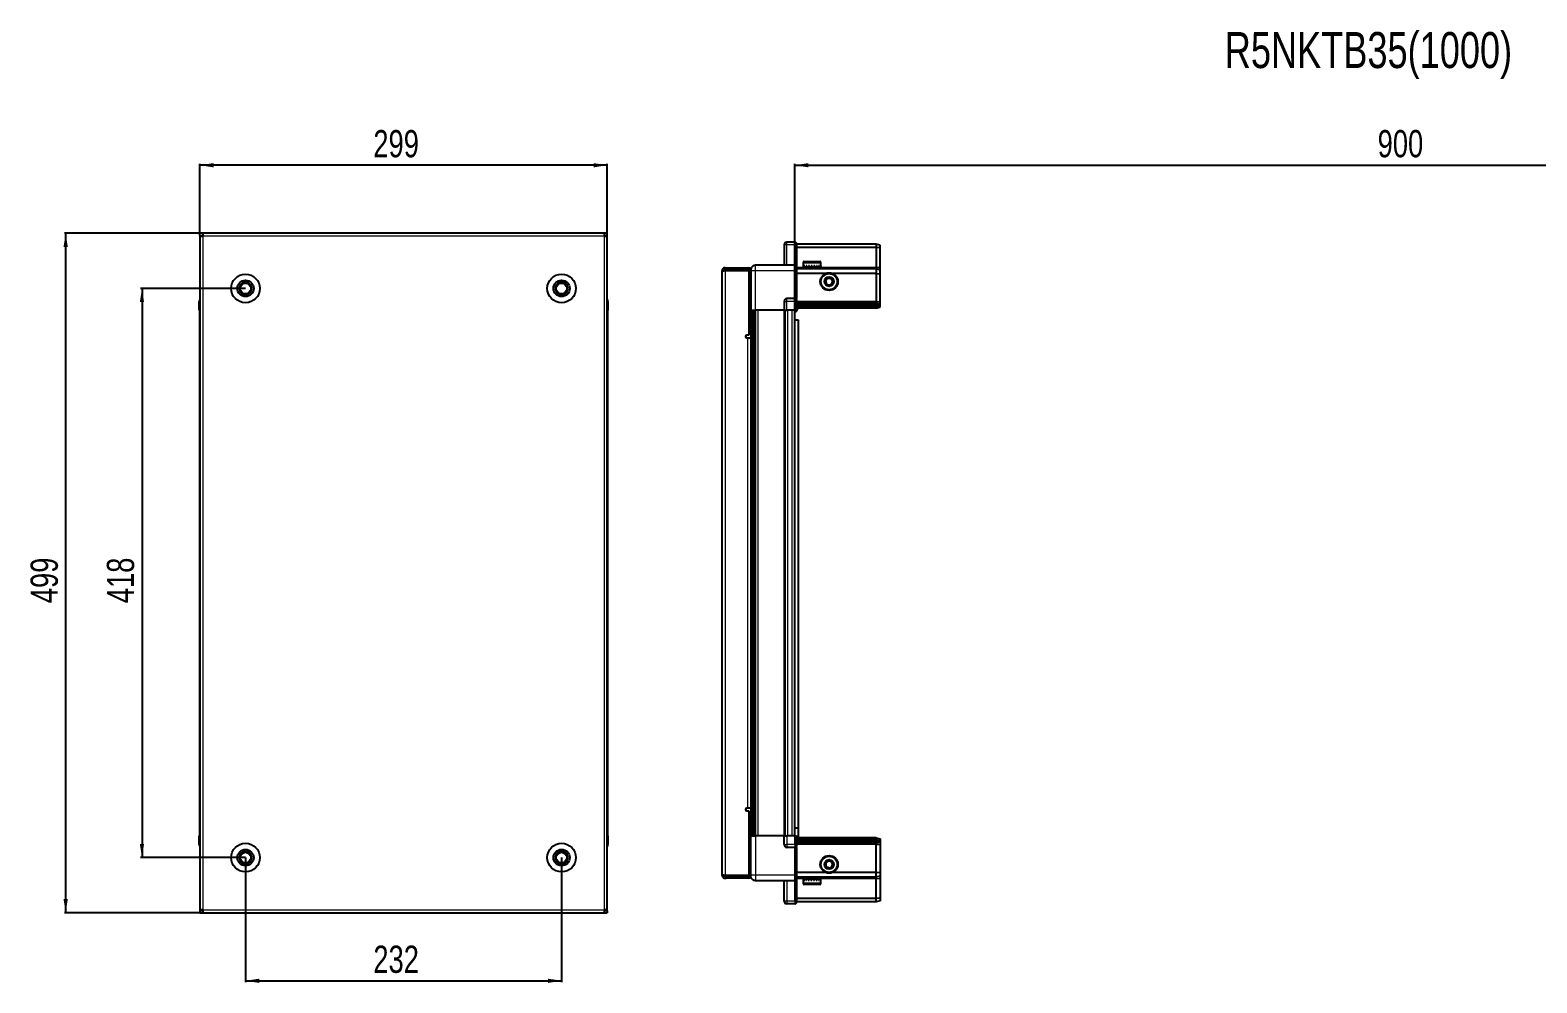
# Model space of a CAD drawing. Header units: millimetres. Extents: x 1014 to 2995, y -721 to 1092.
# Drawn here: x 1014 to 2120, y 393 to 1092 of the extents above; entities that cross this region are included whole.
import ezdxf

# ---------------------------------------------------------------- set-up
doc = ezdxf.new("R2010")
doc.units = ezdxf.units.MM
doc.layers.add('FORMAT', color=7, linetype='Continuous')
doc.styles.add('SLDTEXTSTYLE0', font='TXT', dxfattribs={"width": 0.75})
doc.dimstyles.new('SLDDIMSTYLE0', dxfattribs={"dimtxt": 20, "dimasz": 10, "dimexe": 0, "dimexo": 0.0625, "dimgap": 5, "dimtad": 2, "dimdec": 1, "dimrnd": 1e-09, "dimzin": 12, "dimdsep": 46, "dimtxsty": 'SLDTEXTSTYLE0', "dimsah": 1, "dimcen": 0.09, "dimadec": 0, "dimazin": 3, "dimtfac": 1, "dimtofl": 0, "dimtmove": 0, "dimatfit": 3, "dimfxl": 0, "dimfrac": 2, "dimtolj": 1, "dimtzin": 12, "dimarcsym": 0})

# ---------------------------------------------------------------- blocks, each defined once
blk = doc.blocks.new('_D')
at = {"layer": 'FORMAT'}
for p, q in [((1138.6, 943.1), (1039.2, 943.1)), ((1040.2, 444.1), (1040.2, 943.1)), ((1138.6, 444.1), (1039.2, 444.1))]:
    blk.add_line(p, q, dxfattribs=at)
for points in [[(1040.2, 943.1), (1038.6, 933.1), (1041.7, 933.1)], [(1040.2, 444.1), (1041.7, 454.1), (1038.6, 454.1)]]:
    blk.add_solid(points, dxfattribs=at)
at = {"layer": 'FORMAT', "insert": (1014.4, 671.4), "char_height": 20, "attachment_point": 1, "rotation": 90, "style": 'SLDTEXTSTYLE0'}
blk.add_mtext('499', dxfattribs=at)
blk = doc.blocks.new('_D_1')
at = {"layer": 'FORMAT'}
for p, q in [((1138.7, 943.1), (1138.7, 994.1)), ((1437.7, 993.1), (1138.7, 993.1)), ((1437.7, 943.1), (1437.7, 994.1))]:
    blk.add_line(p, q, dxfattribs=at)
for points in [[(1138.7, 993.1), (1148.7, 991.5), (1148.7, 994.6)], [(1437.7, 993.1), (1427.7, 994.6), (1427.7, 991.5)]]:
    blk.add_solid(points, dxfattribs=at)
at = {"layer": 'FORMAT', "insert": (1266, 1018.9), "char_height": 20, "attachment_point": 1, "style": 'SLDTEXTSTYLE0'}
blk.add_mtext('299', dxfattribs=at)
blk = doc.blocks.new('_D_2')
at = {"layer": 'FORMAT'}
for p, q in [((1172.2, 484.6), (1172.2, 393.1)), ((1404.2, 484.6), (1404.2, 393.1)), ((1172.2, 394.1), (1404.2, 394.1))]:
    blk.add_line(p, q, dxfattribs=at)
for points in [[(1172.2, 394.1), (1182.2, 392.5), (1182.2, 395.6)], [(1404.2, 394.1), (1394.2, 395.6), (1394.2, 392.5)]]:
    blk.add_solid(points, dxfattribs=at)
at = {"layer": 'FORMAT', "insert": (1266, 419.9), "char_height": 20, "attachment_point": 1, "style": 'SLDTEXTSTYLE0'}
blk.add_mtext('232', dxfattribs=at)
blk = doc.blocks.new('_D_3')
at = {"layer": 'FORMAT'}
for p, q in [((1172.1, 902.6), (1095.2, 902.6)), ((1096.2, 902.6), (1096.2, 484.6)), ((1172.1, 484.6), (1095.2, 484.6))]:
    blk.add_line(p, q, dxfattribs=at)
for points in [[(1096.2, 902.6), (1094.6, 892.6), (1097.7, 892.6)], [(1096.2, 484.6), (1097.7, 494.6), (1094.6, 494.6)]]:
    blk.add_solid(points, dxfattribs=at)
at = {"layer": 'FORMAT', "insert": (1070.4, 671.4), "char_height": 20, "attachment_point": 1, "rotation": 90, "style": 'SLDTEXTSTYLE0'}
blk.add_mtext('418', dxfattribs=at)
blk = doc.blocks.new('_D_4')
at = {"layer": 'FORMAT'}
for p, q in [((1575.4, 886.6), (1575.4, 994.1)), ((1575.4, 993.1), (2475.4, 993.1)), ((2475.4, 886.6), (2475.4, 994.1))]:
    blk.add_line(p, q, dxfattribs=at)
for points in [[(1575.4, 993.1), (1585.4, 991.5), (1585.4, 994.6)], [(2475.4, 993.1), (2465.4, 994.6), (2465.4, 991.5)]]:
    blk.add_solid(points, dxfattribs=at)
at = {"layer": 'FORMAT', "insert": (2003.2, 1018.9), "char_height": 20, "attachment_point": 1, "style": 'SLDTEXTSTYLE0'}
blk.add_mtext('900', dxfattribs=at)

msp = doc.modelspace()

# ---------------------------------------------------------------- linework, layer by layer
at = {"color": 7, "linetype": 'Continuous', "lineweight": 25}
for p, q in [((1138.66, 941.57), (1138.66, 943.07)), ((1140.76, 943.07), (1138.66, 943.07)), ((1138.66, 941.57), (1140.76, 941.57)), ((1138.66, 941.57), (1138.66, 940.97)), ((1138.66, 940.97), (1138.66, 446.17)), ((1138.66, 940.97), (1140.76, 940.97)), ((1435.56, 943.07), (1140.76, 943.07)), ((1140.76, 943.07), (1140.76, 940.97)), ((1435.56, 940.97), (1435.56, 943.07)), ((1437.66, 943.07), (1435.56, 943.07)), ((1435.56, 941.57), (1437.66, 941.57)), ((1435.56, 940.97), (1437.66, 940.97)), ((1437.66, 941.57), (1437.66, 943.07)), ((1437.66, 940.97), (1437.66, 941.57)), ((1437.66, 446.17), (1437.66, 940.97)), ((1567.54, 934.57), (1567.54, 919.57)), ((1575.54, 936.57), (1569.54, 936.57)), ((1575.54, 936.57), (1575.88, 936.57)), ((1575.54, 936.57), (1575.54, 934.57)), ((1575.54, 919.77), (1575.54, 934.57)), ((1575.54, 919.77), (1575.54, 934.57)), ((1576.74, 936.07), (1575.88, 936.57)), ((1576.74, 934.57), (1576.74, 936.07)), ((1635.04, 935.07), (1576.74, 935.07)), ((1576.74, 934.57), (1576.74, 919.77)), ((1635.04, 932.57), (1576.74, 932.57)), ((1635.04, 935.07), (1635.04, 932.57)), ((1638.04, 934.27), (1635.04, 935.07)), ((1635.04, 932.57), (1635.04, 918.07)), ((1638.04, 932.42), (1635.04, 932.57)), ((1638.04, 932.42), (1638.04, 934.27)), ((1638.04, 918.07), (1638.04, 932.42)), ((1575.54, 919.57), (1546.54, 919.57)), ((1575.54, 919.57), (1575.54, 919.77)), ((1575.54, 919.57), (1576.74, 919.57)), ((1575.54, 915.57), (1575.54, 919.57)), ((1576.74, 919.77), (1576.74, 919.57)), ((1576.74, 919.57), (1576.74, 915.57)), ((1581.54, 921.47), (1581.54, 919.07)), ((1581.54, 919.07), (1581.54, 918.57)), ((1581.54, 918.57), (1581.68, 918.57)), ((1581.87, 919.07), (1581.68, 919.07)), ((1581.68, 919.07), (1581.68, 918.57)), ((1581.68, 918.57), (1581.87, 918.57)), ((1581.87, 919.07), (1581.87, 918.57)), ((1581.87, 918.57), (1582.4, 918.57)), ((1582.34, 922.27), (1589.51, 922.27)), ((1582.8, 919.07), (1582.4, 919.07)), ((1582.4, 919.07), (1582.4, 918.57)), ((1582.4, 918.57), (1582.8, 918.57)), ((1582.8, 919.07), (1582.8, 918.57)), ((1582.8, 918.57), (1583.67, 918.57)), ((1583.64, 918.57), (1583.64, 918.47)), ((1583.64, 918.47), (1592.44, 918.47)), ((1584.24, 919.07), (1583.67, 919.07)), ((1583.67, 919.07), (1583.67, 918.57)), ((1583.67, 918.57), (1584.24, 918.57)), ((1584.04, 918.07), (1584.73, 917.59)), ((1584.04, 918.07), (1589.07, 918.07)), ((1584.24, 919.07), (1584.24, 918.57)), ((1584.24, 918.57), (1585.37, 918.57)), ((1586.06, 919.07), (1585.37, 919.07)), ((1585.37, 919.07), (1585.37, 918.57)), ((1585.37, 918.57), (1586.06, 918.57)), ((1586.06, 919.07), (1586.06, 918.57)), ((1586.06, 918.57), (1587.33, 918.57)), ((1588.06, 919.07), (1587.33, 919.07)), ((1587.33, 919.07), (1587.33, 918.57)), ((1587.33, 918.57), (1587.56, 918.57)), ((1587.56, 919.07), (1587.56, 918.57)), ((1588.06, 919.07), (1588.06, 918.57)), ((1588.06, 919.07), (1588.06, 918.57)), ((1588.06, 918.57), (1589.36, 918.57)), ((1588.06, 918.57), (1588.06, 918.57)), ((1589.07, 918.07), (1592.04, 918.07)), ((1590.07, 919.07), (1589.36, 919.07)), ((1589.36, 919.07), (1589.36, 918.57)), ((1589.42, 919.07), (1589.42, 918.57)), ((1589.42, 918.57), (1590.07, 918.57)), ((1589.51, 922.27), (1593.74, 922.27)), ((1590.07, 919.07), (1590.07, 918.57)), ((1590.07, 918.57), (1591.26, 918.57)), ((1591.88, 919.07), (1591.26, 919.07)), ((1591.26, 919.07), (1591.26, 918.57)), ((1591.26, 918.57), (1591.88, 918.57)), ((1591.35, 917.59), (1592.04, 918.07)), ((1591.88, 919.07), (1591.88, 918.57)), ((1591.88, 918.57), (1592.85, 918.57)), ((1592.44, 918.47), (1592.44, 918.57)), ((1593.31, 919.07), (1592.85, 919.07)), ((1592.85, 919.07), (1592.85, 918.57)), ((1592.85, 918.57), (1593.31, 918.57)), ((1593.31, 919.07), (1593.31, 918.57)), ((1593.31, 918.57), (1593.97, 918.57)), ((1594.23, 919.07), (1593.97, 919.07)), ((1593.97, 919.07), (1593.97, 918.57)), ((1593.97, 918.57), (1594.23, 918.57)), ((1594.23, 919.07), (1594.23, 918.57)), ((1594.23, 918.57), (1594.5, 918.57)), ((1594.54, 919.07), (1594.5, 919.07)), ((1594.5, 919.07), (1594.5, 918.57)), ((1594.5, 918.57), (1594.54, 918.57)), ((1594.54, 919.07), (1594.54, 921.47)), ((1594.54, 919.07), (1594.54, 918.57)), ((1635.04, 918.07), (1635.04, 917.07)), ((1638.04, 916.27), (1638.04, 918.07)), ((1523.54, 915.72), (1522.04, 915.72)), ((1522.04, 915.22), (1522.04, 915.72)), ((1522.04, 471.92), (1522.04, 915.22)), ((1524.14, 916.32), (1524.14, 917.82)), ((1524.14, 917.82), (1525.04, 917.82)), ((1524.14, 916.32), (1525.04, 916.32)), ((1524.14, 915.82), (1541.54, 915.82)), ((1525.04, 916.32), (1525.04, 917.82)), ((1525.04, 917.82), (1541.54, 917.82)), ((1525.04, 916.32), (1541.54, 916.32)), ((1541.54, 916.32), (1541.54, 917.82)), ((1543.04, 915.82), (1541.54, 915.82)), ((1541.54, 915.82), (1541.54, 868.32)), ((1543.04, 915.57), (1543.04, 886.57)), ((1575.54, 895.27), (1575.54, 915.57)), ((1635.04, 917.07), (1576.74, 917.07)), ((1576.74, 915.57), (1576.74, 895.27)), ((1598.04, 913.57), (1576.74, 913.57)), ((1584.73, 917.59), (1584.04, 917.1)), ((1584.04, 917.1), (1584.04, 917.07)), ((1584.04, 917.1), (1589.07, 917.1)), ((1584.73, 917.59), (1588.9, 917.59)), ((1588.9, 917.59), (1591.35, 917.59)), ((1589.07, 917.1), (1592.04, 917.1)), ((1592.04, 917.1), (1591.35, 917.59)), ((1592.04, 917.07), (1592.04, 917.1)), ((1635.04, 913.57), (1603.04, 913.57)), ((1635.04, 917.07), (1635.04, 913.57)), ((1638.04, 916.27), (1635.04, 917.07)), ((1635.04, 913.57), (1635.04, 893.07)), ((1635.04, 913.57), (1638.04, 913.24)), ((1638.04, 913.24), (1638.04, 916.27)), ((1638.04, 893.07), (1638.04, 913.24)), ((1138.15, 893.07), (1138.15, 886.57)), ((1138.15, 886.57), (1138.16, 886.57)), ((1138.16, 886.57), (1138.16, 893.07)), ((1138.66, 886.57), (1138.16, 886.57)), ((1138.31, 886.57), (1138.31, 500.57)), ((1437.66, 894.39), (1437.66, 894.39)), ((1437.66, 886.57), (1438.16, 886.57)), ((1438.01, 500.57), (1438.01, 886.57)), ((1438.16, 893.07), (1438.16, 886.57)), ((1438.16, 886.57), (1438.16, 893.07)), ((1438.16, 886.57), (1438.16, 886.57)), ((1438.16, 886.57), (1438.16, 886.57)), ((1541.54, 889.32), (1543.04, 889.32)), ((1543.04, 886.57), (1541.54, 886.57)), ((1543.69, 500.57), (1543.69, 886.57)), ((1545.49, 886.57), (1545.49, 500.57)), ((1545.52, 886.57), (1545.52, 500.57)), ((1567.54, 886.57), (1546.54, 886.57)), ((1567.54, 893.07), (1567.54, 886.57)), ((1567.54, 886.57), (1569.54, 886.57)), ((1568.19, 500.57), (1568.19, 886.57)), ((1575.54, 895.07), (1569.54, 895.07)), ((1575.54, 886.57), (1569.54, 886.57)), ((1575.39, 500.57), (1575.39, 886.57)), ((1575.54, 895.07), (1575.54, 895.27)), ((1575.54, 895.07), (1575.54, 893.07)), ((1575.54, 895.07), (1576.74, 895.07)), ((1575.54, 886.57), (1575.54, 893.07)), ((1575.54, 886.57), (1575.54, 893.07)), ((1575.54, 886.57), (1575.88, 886.57)), ((1575.54, 886.57), (1575.54, 886.57)), ((1575.88, 886.57), (1575.88, 893.07)), ((1576.74, 886.57), (1575.88, 886.57)), ((1575.88, 886.57), (1575.88, 886.57)), ((1576.74, 895.27), (1576.74, 895.07)), ((1576.74, 894.39), (1576.74, 895.07)), ((1576.74, 894.39), (1576.74, 886.57)), ((1635.04, 892.07), (1576.74, 892.07)), ((1635.04, 891.07), (1576.74, 891.07)), ((1635.04, 889.57), (1576.74, 889.57)), ((1635.04, 888.07), (1576.74, 888.07)), ((1635.04, 893.07), (1635.04, 892.07)), ((1635.04, 892.07), (1635.04, 891.07)), ((1635.04, 892.07), (1638.04, 891.27)), ((1635.04, 891.07), (1635.04, 889.57)), ((1635.04, 891.07), (1638.04, 890.53)), ((1635.04, 889.57), (1638.04, 890.03)), ((1635.04, 889.57), (1635.04, 888.07)), ((1635.04, 888.07), (1638.04, 888.87)), ((1638.04, 891.27), (1638.04, 893.07)), ((1638.04, 890.53), (1638.04, 891.27)), ((1638.04, 890.03), (1638.04, 890.53)), ((1638.04, 888.87), (1638.04, 890.03)), ((1575.39, 879.57), (1577.89, 879.57)), ((1577.89, 879.57), (1577.89, 506.07)), ((1541.54, 868.32), (1540.19, 868.32)), ((1540.19, 866.32), (1540.94, 866.32)), ((1540.94, 866.32), (1543.04, 866.32)), ((1543.04, 866.32), (1543.04, 520.82)), ((1540.94, 520.82), (1540.19, 520.82)), ((1543.04, 520.82), (1540.94, 520.82)), ((1540.19, 518.82), (1541.54, 518.82)), ((1541.54, 518.82), (1541.54, 471.32)), ((1138.15, 494.07), (1138.15, 500.57)), ((1138.15, 500.57), (1138.16, 500.57)), ((1138.16, 500.57), (1138.16, 500.57)), ((1138.16, 500.57), (1138.16, 494.07)), ((1138.65, 500.57), (1138.16, 500.57)), ((1437.66, 500.57), (1438.16, 500.57)), ((1438.16, 500.57), (1438.16, 500.57)), ((1438.16, 494.07), (1438.16, 500.57)), ((1438.16, 500.57), (1438.16, 494.07)), ((1543.04, 500.57), (1541.54, 500.57)), ((1543.04, 497.82), (1541.54, 497.82)), ((1543.04, 471.57), (1543.04, 500.57)), ((1567.54, 500.57), (1546.54, 500.57)), ((1567.54, 494.07), (1567.54, 500.57)), ((1567.54, 500.57), (1569.54, 500.57)), ((1575.54, 500.57), (1569.54, 500.57)), ((1577.89, 506.07), (1575.39, 506.07)), ((1575.54, 494.07), (1575.54, 500.57)), ((1575.54, 500.57), (1575.88, 500.57)), ((1575.88, 494.07), (1575.88, 500.57)), ((1575.88, 500.57), (1576.74, 500.57)), ((1576.74, 500.57), (1576.74, 492.75)), ((1635.04, 499.07), (1576.74, 499.07)), ((1577.89, 506.07), (1577.89, 499.07)), ((1635.04, 497.57), (1635.04, 499.07)), ((1635.04, 499.07), (1638.04, 498.27)), ((1638.04, 498.27), (1638.04, 497.12)), ((1138.65, 492.75), (1138.65, 492.75)), ((1575.54, 492.07), (1569.54, 492.07)), ((1575.54, 494.07), (1575.54, 492.07)), ((1575.54, 494.07), (1575.54, 492.07)), ((1575.54, 492.07), (1576.74, 492.07)), ((1575.54, 491.87), (1575.54, 492.07)), ((1575.54, 471.57), (1575.54, 491.87)), ((1635.04, 497.57), (1576.74, 497.57)), ((1635.04, 496.07), (1576.74, 496.07)), ((1635.04, 495.07), (1576.74, 495.07)), ((1576.74, 492.07), (1576.74, 492.75)), ((1576.74, 492.07), (1576.74, 491.87)), ((1576.74, 491.87), (1576.74, 471.57)), ((1635.04, 496.07), (1635.04, 497.57)), ((1635.04, 497.57), (1638.04, 497.12)), ((1635.04, 496.07), (1638.04, 496.62)), ((1635.04, 495.07), (1635.04, 496.07)), ((1635.04, 495.07), (1638.04, 495.87)), ((1635.04, 494.07), (1635.04, 495.07)), ((1635.04, 473.57), (1635.04, 494.07)), ((1638.04, 497.12), (1638.04, 496.62)), ((1638.04, 496.62), (1638.04, 495.87)), ((1638.04, 495.87), (1638.04, 494.07)), ((1638.04, 494.07), (1638.04, 473.9)), ((1522.04, 471.42), (1522.04, 471.92)), ((1523.54, 471.42), (1522.04, 471.42)), ((1541.54, 471.32), (1524.14, 471.32)), ((1524.14, 470.82), (1524.14, 469.32)), ((1524.14, 470.82), (1525.04, 470.82)), ((1524.14, 469.32), (1525.04, 469.32)), ((1525.04, 470.82), (1525.04, 469.32)), ((1541.54, 470.82), (1525.04, 470.82)), ((1541.54, 469.32), (1525.04, 469.32)), ((1541.54, 471.32), (1543.04, 471.32)), ((1541.54, 470.82), (1541.54, 469.32)), ((1575.54, 467.57), (1546.54, 467.57)), ((1567.54, 452.57), (1567.54, 467.57)), ((1575.54, 467.57), (1575.54, 471.57)), ((1575.54, 467.57), (1576.74, 467.57)), ((1575.54, 467.37), (1575.54, 467.57)), ((1575.54, 452.57), (1575.54, 467.37)), ((1598.04, 473.57), (1576.74, 473.57)), ((1576.74, 471.57), (1576.74, 467.57)), ((1635.04, 470.07), (1576.74, 470.07)), ((1576.74, 467.57), (1576.74, 467.37)), ((1576.74, 467.37), (1576.74, 452.57)), ((1581.54, 468.57), (1581.54, 465.67)), ((1581.64, 468.57), (1581.54, 468.57)), ((1581.64, 468.07), (1581.64, 468.57)), ((1581.81, 468.57), (1581.64, 468.57)), ((1581.64, 468.07), (1581.81, 468.07)), ((1581.81, 468.07), (1581.81, 468.57)), ((1582.3, 468.57), (1581.81, 468.57)), ((1582.3, 468.07), (1582.3, 468.57)), ((1582.68, 468.57), (1582.3, 468.57)), ((1582.3, 468.07), (1582.68, 468.07)), ((1582.49, 464.87), (1582.34, 464.87)), ((1593.74, 464.87), (1582.49, 464.87)), ((1582.68, 468.07), (1582.68, 468.57)), ((1583.52, 468.57), (1582.68, 468.57)), ((1583.52, 468.07), (1583.52, 468.57)), ((1584.08, 468.57), (1583.52, 468.57)), ((1583.52, 468.07), (1584.08, 468.07)), ((1583.64, 468.67), (1583.64, 468.57)), ((1589.04, 468.67), (1583.64, 468.67)), ((1584.04, 470.07), (1584.04, 470.04)), ((1584.04, 470.04), (1584.73, 469.55)), ((1584.15, 470.04), (1584.04, 470.04)), ((1584.73, 469.55), (1584.04, 469.07)), ((1584.15, 469.07), (1584.04, 469.07)), ((1584.08, 468.07), (1584.08, 468.57)), ((1585.18, 468.57), (1584.08, 468.57)), ((1592.04, 470.04), (1584.15, 470.04)), ((1592.04, 469.07), (1584.15, 469.07)), ((1584.82, 469.55), (1584.73, 469.55)), ((1591.35, 469.55), (1584.82, 469.55)), ((1585.18, 468.07), (1585.18, 468.57)), ((1585.86, 468.57), (1585.18, 468.57)), ((1585.18, 468.07), (1585.86, 468.07)), ((1585.86, 468.07), (1585.86, 468.57)), ((1587.12, 468.57), (1585.86, 468.57)), ((1587.12, 468.07), (1587.12, 468.57)), ((1587.42, 468.57), (1587.12, 468.57)), ((1587.12, 468.07), (1587.86, 468.07)), ((1587.42, 468.07), (1587.42, 468.57)), ((1587.86, 468.07), (1587.86, 468.57)), ((1589.16, 468.57), (1587.86, 468.57)), ((1592.44, 468.67), (1589.04, 468.67)), ((1589.16, 468.07), (1589.16, 468.57)), ((1589.16, 468.07), (1589.88, 468.07)), ((1589.28, 468.07), (1589.28, 468.57)), ((1589.88, 468.57), (1589.28, 468.57)), ((1589.88, 468.07), (1589.88, 468.57)), ((1591.08, 468.57), (1589.88, 468.57)), ((1591.08, 468.07), (1591.08, 468.57)), ((1591.71, 468.57), (1591.08, 468.57)), ((1591.08, 468.07), (1591.71, 468.07)), ((1591.35, 469.55), (1592.04, 470.04)), ((1592.04, 469.07), (1591.35, 469.55)), ((1591.71, 468.07), (1591.71, 468.57)), ((1592.71, 468.57), (1591.71, 468.57)), ((1592.04, 470.04), (1592.04, 470.07)), ((1592.44, 468.57), (1592.44, 468.67)), ((1592.71, 468.07), (1592.71, 468.57)), ((1593.19, 468.57), (1592.71, 468.57)), ((1592.71, 468.07), (1593.19, 468.07)), ((1593.19, 468.07), (1593.19, 468.57)), ((1593.88, 468.57), (1593.19, 468.57)), ((1593.88, 468.07), (1593.88, 468.57)), ((1594.17, 468.57), (1593.88, 468.57)), ((1593.88, 468.07), (1594.17, 468.07)), ((1594.17, 468.07), (1594.17, 468.57)), ((1594.48, 468.57), (1594.17, 468.57)), ((1594.48, 468.07), (1594.48, 468.57)), ((1594.54, 468.57), (1594.48, 468.57)), ((1594.48, 468.07), (1594.54, 468.07)), ((1594.54, 465.67), (1594.54, 468.57)), ((1594.54, 468.07), (1594.54, 468.57)), ((1594.54, 468.57), (1594.54, 468.57)), ((1635.04, 473.57), (1603.04, 473.57)), ((1635.04, 473.57), (1638.04, 473.9)), ((1635.04, 470.07), (1635.04, 473.57)), ((1638.04, 470.87), (1635.04, 470.07)), ((1635.04, 469.07), (1635.04, 470.07)), ((1635.04, 454.57), (1635.04, 469.07)), ((1638.04, 473.9), (1638.04, 470.87)), ((1638.04, 470.87), (1638.04, 469.07)), ((1638.04, 469.07), (1638.04, 454.73)), ((1635.04, 454.57), (1576.74, 454.57)), ((1638.04, 454.73), (1635.04, 454.57)), ((1635.04, 452.07), (1635.04, 454.57)), ((1638.04, 454.73), (1638.04, 452.87)), ((1140.76, 446.17), (1138.66, 446.17)), ((1138.66, 446.17), (1138.66, 445.57)), ((1138.66, 445.57), (1138.66, 444.07)), ((1140.76, 445.57), (1138.66, 445.57)), ((1138.66, 444.07), (1140.76, 444.07)), ((1140.76, 446.17), (1140.76, 444.07)), ((1140.76, 444.07), (1435.56, 444.07)), ((1437.66, 446.17), (1435.56, 446.17)), ((1435.56, 444.07), (1435.56, 446.17)), ((1437.66, 445.57), (1435.56, 445.57)), ((1435.56, 444.07), (1437.66, 444.07)), ((1437.66, 445.57), (1437.66, 446.17)), ((1437.66, 445.57), (1437.66, 444.07)), ((1575.54, 450.57), (1569.54, 450.57)), ((1575.54, 452.57), (1575.54, 450.57)), ((1575.54, 450.57), (1575.88, 450.57)), ((1575.54, 450.57), (1575.88, 450.57)), ((1575.54, 450.57), (1575.54, 450.57)), ((1575.88, 450.57), (1576.74, 451.07)), ((1575.88, 450.57), (1576.74, 451.07)), ((1576.74, 451.07), (1576.74, 452.57)), ((1635.04, 452.07), (1576.74, 452.07)), ((1638.04, 452.87), (1635.04, 452.07))]:
    msp.add_line(p, q, dxfattribs=at)
at = {"color": 8, "linetype": 'Continuous', "lineweight": 18}
for p, q in [((1140.76, 940.97), (1140.76, 446.17)), ((1435.56, 940.97), (1140.76, 940.97)), ((1435.56, 446.17), (1435.56, 940.97)), ((1569.54, 934.57), (1567.54, 934.57)), ((1569.54, 934.57), (1569.54, 936.57)), ((1569.54, 919.57), (1569.54, 934.57)), ((1575.54, 934.57), (1569.54, 934.57)), ((1575.54, 934.57), (1576.74, 934.57)), ((1575.54, 919.77), (1576.74, 919.77)), ((1584.04, 918.07), (1576.74, 918.07)), ((1581.54, 921.47), (1589.72, 921.47)), ((1589.72, 921.47), (1594.54, 921.47)), ((1635.04, 918.07), (1592.04, 918.07)), ((1638.04, 918.07), (1635.04, 918.07)), ((1524.14, 915.82), (1524.14, 471.32)), ((1546.54, 886.57), (1546.54, 915.57)), ((1575.54, 915.57), (1546.54, 915.57)), ((1575.54, 915.57), (1576.74, 915.57)), ((1138.66, 893.07), (1138.16, 893.07)), ((1437.66, 893.07), (1438.16, 893.07)), ((1543.04, 866.32), (1543.04, 886.57)), ((1544.28, 886.57), (1544.28, 500.57)), ((1546.73, 500.57), (1546.73, 886.57)), ((1548.14, 886.57), (1548.14, 500.57)), ((1567.54, 893.07), (1569.54, 893.07)), ((1567.54, 500.57), (1567.54, 886.57)), ((1569.54, 893.07), (1569.54, 895.07)), ((1569.54, 886.57), (1569.54, 893.07)), ((1575.54, 893.07), (1569.54, 893.07)), ((1570.19, 500.57), (1570.19, 886.57)), ((1573.39, 500.57), (1573.39, 886.57)), ((1575.54, 895.27), (1576.74, 895.27)), ((1575.54, 893.07), (1575.88, 893.07)), ((1575.54, 886.57), (1575.88, 886.57)), ((1635.04, 893.07), (1576.74, 893.07)), ((1635.04, 893.07), (1638.04, 893.07)), ((1540.94, 520.82), (1540.94, 866.32)), ((1543.04, 500.57), (1543.04, 520.82)), ((1546.54, 500.57), (1546.54, 471.57)), ((1569.54, 500.57), (1569.54, 494.07)), ((1138.66, 494.07), (1138.16, 494.07)), ((1437.66, 494.07), (1438.16, 494.07)), ((1567.54, 494.07), (1569.54, 494.07)), ((1569.54, 494.07), (1569.54, 492.07)), ((1575.54, 494.07), (1569.54, 494.07)), ((1575.54, 494.07), (1575.88, 494.07)), ((1576.74, 491.87), (1575.54, 491.87)), ((1635.04, 494.07), (1576.74, 494.07)), ((1635.04, 494.07), (1638.04, 494.07)), ((1575.54, 471.57), (1546.54, 471.57)), ((1569.54, 467.57), (1569.54, 452.57)), ((1575.54, 471.57), (1576.74, 471.57)), ((1576.74, 467.37), (1575.54, 467.37)), ((1584.04, 469.07), (1576.74, 469.07)), ((1581.71, 465.67), (1581.54, 465.67)), ((1594.54, 465.67), (1581.71, 465.67)), ((1635.04, 469.07), (1592.04, 469.07)), ((1638.04, 469.07), (1635.04, 469.07)), ((1140.76, 446.17), (1435.56, 446.17)), ((1569.54, 452.57), (1567.54, 452.57)), ((1569.54, 452.57), (1569.54, 450.57)), ((1575.54, 452.57), (1569.54, 452.57)), ((1575.54, 452.57), (1576.74, 452.57))]:
    msp.add_line(p, q, dxfattribs=at)
at = {"color": 7, "linetype": 'Continuous', "lineweight": 25}
for centre, radius in [((1172.16, 902.57), 10.5), ((1172.16, 902.57), 6), ((1404.16, 902.57), 10.5), ((1404.16, 902.57), 6), ((1600.54, 907.57), 6.5), ((1600.54, 907.57), 3.46), ((1172.16, 902.57), 3.9), ((1404.16, 902.57), 3.9), ((1172.16, 484.57), 10.5), ((1172.16, 484.57), 6), ((1172.16, 484.57), 3.9), ((1404.16, 484.57), 10.5), ((1404.16, 484.57), 6), ((1404.16, 484.57), 3.9), ((1600.54, 479.57), 6.5), ((1600.54, 479.57), 3.46)]:
    msp.add_circle(centre, radius, dxfattribs=at)
at = {"color": 8, "linetype": 'Continuous', "lineweight": 18}
for centre in [(1600.54, 907.57), (1600.54, 479.57)]:
    msp.add_circle(centre, 5.7, dxfattribs=at)
at = {"color": 7, "linetype": 'Continuous', "lineweight": 25}
for centre, radius, start, end in [((1569.54, 934.57), 2, 90, 180), ((1582.34, 921.47), 0.8, 90, 180), ((1583.64, 918.07), 0.4, 0, 90), ((1592.44, 918.07), 0.4, 90, 180), ((1593.74, 921.47), 0.8, 0, 90), ((1172.16, 902.57), 4.62, 60, 120), ((1404.16, 902.57), 4.62, 60, 120), ((1524.04, 915.32), 0.5, 90, 117.52901), ((1541.44, 915.72), 0.6, 9.59407, 90), ((1541.44, 915.72), 2.1, 32.2369, 87.2706), ((1600.54, 907.57), 2.5, 161.00659, 221.00659), ((1600.54, 907.57), 2.5, 101.00659, 161.00659), ((1600.54, 907.57), 2.5, 41.00659, 101.00659), ((1600.54, 907.57), 2.5, 341.00659, 41.00659), ((1172.16, 902.57), 4.62, 120, 180), ((1172.16, 902.57), 4.62, 180, 240), ((1172.16, 902.57), 4.62, 240, 300), ((1172.16, 902.57), 4.62, 360, 60), ((1172.16, 902.57), 4.62, 300, 360), ((1404.16, 902.57), 4.62, 120, 180), ((1404.16, 902.57), 4.62, 180, 240), ((1404.16, 902.57), 4.62, 240, 300), ((1404.16, 902.57), 4.62, 360, 60), ((1404.16, 902.57), 4.62, 300, 360), ((1600.54, 907.57), 2.5, 221.00659, 281.00659), ((1600.54, 907.57), 2.5, 281.00659, 341.00659), ((1140.16, 893.07), 2, 138.59038, 180), ((1436.16, 893.07), 2, 0, 41.40962), ((1436.16, 893.07), 2, 0, 41.40962), ((1569.54, 893.07), 2, 90, 180), ((1572.89, 889.22), 5, 300, 346.70293), ((1540.19, 867.32), 1, 90, 270), ((1540.19, 519.82), 1, 90, 270), ((1140.15, 494.07), 2, 180, 199.56674), ((1140.16, 494.07), 2, 180, 221.39416), ((1140.15, 494.07), 2, 213.78451, 221.40962), ((1172.16, 484.57), 4.62, 120, 180), ((1172.16, 484.57), 4.62, 60, 120), ((1172.16, 484.57), 4.62, 360, 60), ((1404.16, 484.57), 4.62, 120, 180), ((1404.16, 484.57), 4.62, 60, 120), ((1404.16, 484.57), 4.62, 360, 60), ((1436.16, 494.07), 2, 318.59038, 0), ((1569.54, 494.07), 2, 180, 270), ((1172.16, 484.57), 4.62, 180, 240), ((1172.16, 484.57), 4.62, 240, 300), ((1172.16, 484.57), 4.62, 300, 360), ((1404.16, 484.57), 4.62, 180, 240), ((1404.16, 484.57), 4.62, 240, 300), ((1404.16, 484.57), 4.62, 300, 360), ((1600.54, 479.57), 2.5, 127.98423, 187.98423), ((1600.54, 479.57), 2.5, 187.98423, 247.98423), ((1600.54, 479.57), 2.5, 67.98423, 127.98423), ((1600.54, 479.57), 2.5, 247.98423, 307.98423), ((1600.54, 479.57), 2.5, 7.98423, 67.98423), ((1600.54, 479.57), 2.5, 307.98423, 7.98423), ((1524.04, 471.82), 0.5, 243.29122, 270), ((1541.44, 471.42), 0.6, 270, 350.40593), ((1541.44, 471.42), 2.1, 272.7294, 327.8305), ((1582.34, 465.67), 0.8, 180, 270), ((1583.64, 469.07), 0.4, 270, 0), ((1592.44, 469.07), 0.4, 180, 270), ((1593.74, 465.67), 0.8, 270, 360), ((1569.54, 452.57), 2, 180, 270)]:
    msp.add_arc(centre, radius, start, end, dxfattribs=at)
for centre, start_param, end_param in [((1579.34, 893.07), 2.4188584, 3.1415927), ((1579.34, 494.07), 3.1415927, 3.8643269)]:
    msp.add_ellipse(centre, major_axis=(3.46, 0), ratio=0.5773503, start_param=start_param, end_param=end_param, dxfattribs=at)
for points, knots in [([(1546.54, 919.57), (1546.1, 919.52), (1545.43, 919.45), (1544.61, 919.02), (1544.05, 918.56), (1543.6, 918), (1543.16, 917.19), (1543.09, 916.51), (1543.04, 916.07)], [0, 0, 0, 0, 0.2394568, 0.3683607, 0.5, 0.6316393, 0.7605432, 1, 1, 1, 1]), ([(1524.14, 917.82), (1523.89, 917.79), (1523.4, 917.74), (1522.76, 917.35), (1522.29, 916.79), (1522.07, 916.21), (1522.05, 915.85), (1522.04, 915.72)], [0, 0, 0, 0, 0.23025534, 0.4485219, 0.6667858, 0.88504963, 1, 1, 1, 1]), ([(1522.04, 915.22), (1522.07, 915.27), (1522.12, 915.36), (1522.52, 915.49), (1523.07, 915.62), (1523.65, 915.73), (1524.02, 915.8), (1524.14, 915.82)], [0, 0, 0, 0, 0.2302553, 0.4485219, 0.6667858, 0.8850496, 1, 1, 1, 1]), ([(1543.04, 916.07), (1543.04, 916.06), (1543.04, 916.05), (1543.04, 915.93), (1543.04, 915.77), (1543.04, 915.64), (1543.04, 915.57)], [0, 0, 0, 0, 0.2493943, 0.50033348, 0.75016674, 1, 1, 1, 1]), ([(1597.71, 907.02), (1597.88, 907.51), (1598.19, 908.42), (1598.5, 909.33), (1598.65, 909.75)], [0, 0, 0, 0, 0.5346859, 1, 1, 1, 1]), ([(1599.6, 904.84), (1599.38, 905.1), (1598.84, 905.72), (1598.19, 906.47), (1597.79, 906.93), (1597.71, 907.02)], [0, 0, 0, 0, 0.36290056, 0.86687533, 1, 1, 1, 1]), ([(1598.65, 909.75), (1599.16, 909.85), (1600.1, 910.03), (1601.05, 910.22), (1601.48, 910.3)], [0, 0, 0, 0, 0.5346859, 1, 1, 1, 1]), ([(1601.48, 910.3), (1601.57, 910.21), (1601.96, 909.75), (1602.61, 909), (1603.15, 908.38), (1603.38, 908.12)], [0, 0, 0, 0, 0.1331247, 0.6370994, 1, 1, 1, 1]), ([(1603.38, 908.12), (1603.21, 907.63), (1602.9, 906.72), (1602.58, 905.81), (1602.44, 905.39)], [0, 0, 0, 0, 0.5346859, 1, 1, 1, 1]), ([(1167.54, 902.57), (1167.87, 903.14), (1168.43, 904.12), (1169.25, 905.55), (1169.66, 906.26), (1169.85, 906.57)], [0, 0, 0, 0, 0.4391308, 0.7513783, 1, 1, 1, 1]), ([(1169.85, 898.57), (1169.51, 899.14), (1168.95, 900.12), (1168.13, 901.55), (1167.72, 902.26), (1167.54, 902.57)], [0, 0, 0, 0, 0.4391308, 0.7513783, 1, 1, 1, 1]), ([(1169.85, 906.57), (1170.05, 906.57), (1170.75, 906.57), (1172.06, 906.57), (1173.45, 906.57), (1174.2, 906.57), (1174.46, 906.57)], [0, 0, 0, 0, 0.1393293, 0.4852696, 0.8163565, 1, 1, 1, 1]), ([(1174.46, 898.57), (1174.2, 898.57), (1173.45, 898.57), (1172.06, 898.57), (1170.75, 898.57), (1170.05, 898.57), (1169.85, 898.57)], [0, 0, 0, 0, 0.1836435, 0.5147304, 0.8606707, 1, 1, 1, 1]), ([(1174.46, 906.57), (1174.8, 906), (1175.36, 905.02), (1176.18, 903.59), (1176.59, 902.89), (1176.77, 902.57)], [0, 0, 0, 0, 0.4391308, 0.7513783, 1, 1, 1, 1]), ([(1176.77, 902.57), (1176.44, 902), (1175.88, 901.02), (1175.06, 899.59), (1174.65, 898.89), (1174.46, 898.57)], [0, 0, 0, 0, 0.4391308, 0.7513783, 1, 1, 1, 1]), ([(1399.54, 902.57), (1399.87, 903.14), (1400.43, 904.12), (1401.25, 905.55), (1401.66, 906.26), (1401.85, 906.57)], [0, 0, 0, 0, 0.4391308, 0.7513783, 1, 1, 1, 1]), ([(1401.85, 898.57), (1401.51, 899.14), (1400.95, 900.12), (1400.13, 901.55), (1399.72, 902.26), (1399.54, 902.57)], [0, 0, 0, 0, 0.4391308, 0.7513783, 1, 1, 1, 1]), ([(1401.85, 906.57), (1402.05, 906.57), (1402.75, 906.57), (1404.06, 906.57), (1405.45, 906.57), (1406.2, 906.57), (1406.46, 906.57)], [0, 0, 0, 0, 0.1393293, 0.4852696, 0.8163565, 1, 1, 1, 1]), ([(1406.46, 898.57), (1406.2, 898.57), (1405.45, 898.57), (1404.06, 898.57), (1402.75, 898.57), (1402.05, 898.57), (1401.85, 898.57)], [0, 0, 0, 0, 0.1836435, 0.5147304, 0.8606707, 1, 1, 1, 1]), ([(1406.46, 906.57), (1406.8, 906), (1407.36, 905.02), (1408.18, 903.59), (1408.59, 902.89), (1408.77, 902.57)], [0, 0, 0, 0, 0.4391308, 0.7513783, 1, 1, 1, 1]), ([(1408.77, 902.57), (1408.44, 902), (1407.88, 901.02), (1407.06, 899.59), (1406.65, 898.89), (1406.46, 898.57)], [0, 0, 0, 0, 0.4391308, 0.7513783, 1, 1, 1, 1]), ([(1602.44, 905.39), (1601.93, 905.29), (1600.99, 905.11), (1600.04, 904.93), (1599.6, 904.84)], [0, 0, 0, 0, 0.5346859, 1, 1, 1, 1]), ([(1543.04, 886.57), (1543.08, 886.57), (1543.16, 886.57), (1543.76, 886.57), (1544.65, 886.57), (1545.64, 886.57), (1546.29, 886.57), (1546.54, 886.57)], [0, 0, 0, 0, 0.2146939, 0.4293877, 0.6440816, 0.8587754, 1, 1, 1, 1]), ([(1543.04, 500.57), (1543.08, 500.57), (1543.16, 500.57), (1543.76, 500.57), (1544.65, 500.57), (1545.64, 500.57), (1546.29, 500.57), (1546.54, 500.57)], [0, 0, 0, 0, 0.2146939, 0.4293877, 0.6440816, 0.8587754, 1, 1, 1, 1]), ([(1167.54, 484.57), (1167.87, 485.14), (1168.43, 486.12), (1169.25, 487.55), (1169.66, 488.26), (1169.85, 488.57)], [0, 0, 0, 0, 0.4391308, 0.7513783, 1, 1, 1, 1]), ([(1169.85, 488.57), (1170.05, 488.57), (1170.75, 488.57), (1172.06, 488.57), (1173.45, 488.57), (1174.2, 488.57), (1174.46, 488.57)], [0, 0, 0, 0, 0.1393293, 0.4852696, 0.8163565, 1, 1, 1, 1]), ([(1174.46, 488.57), (1174.8, 488), (1175.36, 487.02), (1176.18, 485.59), (1176.59, 484.89), (1176.77, 484.57)], [0, 0, 0, 0, 0.4391308, 0.7513783, 1, 1, 1, 1]), ([(1399.54, 484.57), (1399.87, 485.14), (1400.43, 486.12), (1401.25, 487.55), (1401.66, 488.26), (1401.85, 488.57)], [0, 0, 0, 0, 0.4391308, 0.7513783, 1, 1, 1, 1]), ([(1401.85, 488.57), (1402.05, 488.57), (1402.75, 488.57), (1404.06, 488.57), (1405.45, 488.57), (1406.2, 488.57), (1406.46, 488.57)], [0, 0, 0, 0, 0.1393293, 0.4852696, 0.8163565, 1, 1, 1, 1]), ([(1406.46, 488.57), (1406.8, 488), (1407.36, 487.02), (1408.18, 485.59), (1408.59, 484.89), (1408.77, 484.57)], [0, 0, 0, 0, 0.4391308, 0.7513783, 1, 1, 1, 1]), ([(1169.85, 480.57), (1169.51, 481.14), (1168.95, 482.12), (1168.13, 483.55), (1167.72, 484.26), (1167.54, 484.57)], [0, 0, 0, 0, 0.4391308, 0.7513783, 1, 1, 1, 1]), ([(1174.46, 480.57), (1174.2, 480.57), (1173.45, 480.57), (1172.06, 480.57), (1170.75, 480.57), (1170.05, 480.57), (1169.85, 480.57)], [0, 0, 0, 0, 0.1836435, 0.5147304, 0.8606707, 1, 1, 1, 1]), ([(1176.77, 484.57), (1176.44, 484), (1175.88, 483.02), (1175.06, 481.59), (1174.65, 480.89), (1174.46, 480.57)], [0, 0, 0, 0, 0.4391308, 0.7513783, 1, 1, 1, 1]), ([(1401.85, 480.57), (1401.51, 481.14), (1400.95, 482.12), (1400.13, 483.55), (1399.72, 484.26), (1399.54, 484.57)], [0, 0, 0, 0, 0.4391308, 0.7513783, 1, 1, 1, 1]), ([(1406.46, 480.57), (1406.2, 480.57), (1405.45, 480.57), (1404.06, 480.57), (1402.75, 480.57), (1402.05, 480.57), (1401.85, 480.57)], [0, 0, 0, 0, 0.1836435, 0.5147304, 0.8606707, 1, 1, 1, 1]), ([(1408.77, 484.57), (1408.44, 484), (1407.88, 483.02), (1407.06, 481.59), (1406.65, 480.89), (1406.46, 480.57)], [0, 0, 0, 0, 0.4391308, 0.7513783, 1, 1, 1, 1]), ([(1597.87, 480.65), (1598.27, 480.97), (1599.03, 481.56), (1599.79, 482.16), (1600.14, 482.43)], [0, 0, 0, 0, 0.5346859, 1, 1, 1, 1]), ([(1598.27, 477.79), (1598.25, 477.92), (1598.17, 478.51), (1598.03, 479.5), (1597.92, 480.31), (1597.87, 480.65)], [0, 0, 0, 0, 0.1331247, 0.6370994, 1, 1, 1, 1]), ([(1600.95, 476.71), (1600.47, 476.91), (1599.57, 477.27), (1598.68, 477.63), (1598.27, 477.79)], [0, 0, 0, 0, 0.5346859, 1, 1, 1, 1]), ([(1600.14, 482.43), (1600.62, 482.24), (1601.52, 481.87), (1602.41, 481.52), (1602.82, 481.35)], [0, 0, 0, 0, 0.5346859, 1, 1, 1, 1]), ([(1603.22, 478.49), (1602.81, 478.17), (1602.05, 477.58), (1601.3, 476.99), (1600.95, 476.71)], [0, 0, 0, 0, 0.5346859, 1, 1, 1, 1]), ([(1602.82, 481.35), (1602.87, 481.01), (1602.98, 480.19), (1603.12, 479.21), (1603.2, 478.61), (1603.22, 478.49)], [0, 0, 0, 0, 0.3629006, 0.8668753, 1, 1, 1, 1]), ([(1524.14, 471.32), (1523.89, 471.37), (1523.4, 471.46), (1522.76, 471.59), (1522.29, 471.72), (1522.07, 471.83), (1522.05, 471.9), (1522.04, 471.92)], [0, 0, 0, 0, 0.2302553, 0.4485219, 0.6667858, 0.8850496, 1, 1, 1, 1]), ([(1522.04, 471.42), (1522.07, 471.17), (1522.12, 470.67), (1522.52, 470.03), (1523.07, 469.57), (1523.65, 469.35), (1524.02, 469.33), (1524.14, 469.32)], [0, 0, 0, 0, 0.2302553, 0.4485219, 0.6667858, 0.8850496, 1, 1, 1, 1]), ([(1543.04, 471.07), (1543.04, 471.08), (1543.04, 471.09), (1543.04, 471.21), (1543.04, 471.37), (1543.04, 471.51), (1543.04, 471.57)], [0, 0, 0, 0, 0.2493943, 0.5003335, 0.7501667, 1, 1, 1, 1]), ([(1546.54, 467.57), (1546.1, 467.62), (1545.43, 467.69), (1544.61, 468.13), (1544.05, 468.58), (1543.6, 469.14), (1543.16, 469.95), (1543.09, 470.63), (1543.04, 471.07)], [0, 0, 0, 0, 0.23945684, 0.36836066, 0.5, 0.63163934, 0.76054316, 1, 1, 1, 1])]:
    msp.add_open_spline(points, degree=3, knots=knots, dxfattribs=at)
at = {"color": 8, "linetype": 'Continuous', "lineweight": 18}
for points in [[(1546.54, 915.57), (1546.54, 916.1), (1546.54, 917.14), (1546.54, 918.47), (1546.54, 919.39), (1546.54, 919.51), (1546.54, 919.57)], [(1546.54, 471.57), (1546.54, 471.05), (1546.54, 470), (1546.54, 468.68), (1546.54, 467.75), (1546.54, 467.63), (1546.54, 467.57)]]:
    msp.add_open_spline(points, degree=3, dxfattribs=at)
at = {"color": 7, "linetype": 'Continuous', "lineweight": 25}
for points in [[(1524.14, 916.32), (1524.07, 916.31), (1523.91, 916.29), (1523.71, 916.16), (1523.57, 915.96), (1523.55, 915.8), (1523.54, 915.72)], [(1523.54, 471.42), (1523.55, 471.34), (1523.57, 471.19), (1523.71, 470.99), (1523.91, 470.85), (1524.07, 470.83), (1524.14, 470.82)]]:
    msp.add_open_spline(points, degree=3, dxfattribs=at)
at = {"color": 8, "linetype": 'Continuous', "lineweight": 18}
for points in [[(1546.54, 915.57), (1546.1, 915.57), (1545.43, 915.57), (1544.61, 915.57), (1544.05, 915.57), (1543.6, 915.57), (1543.16, 915.57), (1543.09, 915.57), (1543.04, 915.57)], [(1546.54, 471.57), (1546.1, 471.57), (1545.43, 471.57), (1544.61, 471.57), (1544.05, 471.57), (1543.6, 471.57), (1543.16, 471.57), (1543.09, 471.57), (1543.04, 471.57)]]:
    msp.add_open_spline(points, degree=3, knots=[0, 0, 0, 0, 0.2394568, 0.3683607, 0.5, 0.6316393, 0.7605432, 1, 1, 1, 1], dxfattribs=at)

# ---------------------------------------------------------------- texts
at = {"layer": 'FORMAT', "insert": (1891, 1090.89), "char_height": 26.4583, "attachment_point": 1, "style": 'SLDTEXTSTYLE0'}
msp.add_mtext('R5NKTB35(1000)', dxfattribs=at)

# ---------------------------------------------------------------- dimensions: what is measured, and where the dimension line sits
at = {"layer": 'FORMAT'}
dim = msp.add_linear_dim(base=(1138.66, 993.07), p1=(1437.66, 943.07), p2=(1138.66, 943.07), dimstyle='SLDDIMSTYLE0', dxfattribs=at)
dim.commit()
dim.dimension.update_dxf_attribs({"geometry": '_D_1', "text_midpoint": (1288.16, 993.07), "dimtype": 160})
for base, p1, p2, angle, picture, middle in [((2475.39, 993.07), (1575.39, 886.57), (2475.39, 886.57), 0, '_D_4', (2025.39, 993.07)), ((1040.15, 943.07), (1138.66, 444.07), (1138.66, 943.07), 90, '_D', (1040.15, 693.57)), ((1096.15, 484.57), (1172.16, 902.57), (1172.16, 484.57), 90, '_D_3', (1096.15, 693.57)), ((1404.16, 394.07), (1172.16, 484.57), (1404.16, 484.57), 0, '_D_2', (1288.16, 394.07))]:
    dim = msp.add_linear_dim(base=base, p1=p1, p2=p2, angle=angle, dimstyle='SLDDIMSTYLE0', dxfattribs=at)
    dim.commit()
    dim.dimension.update_dxf_attribs({"geometry": picture, "text_midpoint": middle, "dimtype": 160})

doc.saveas('drawing.dxf')
